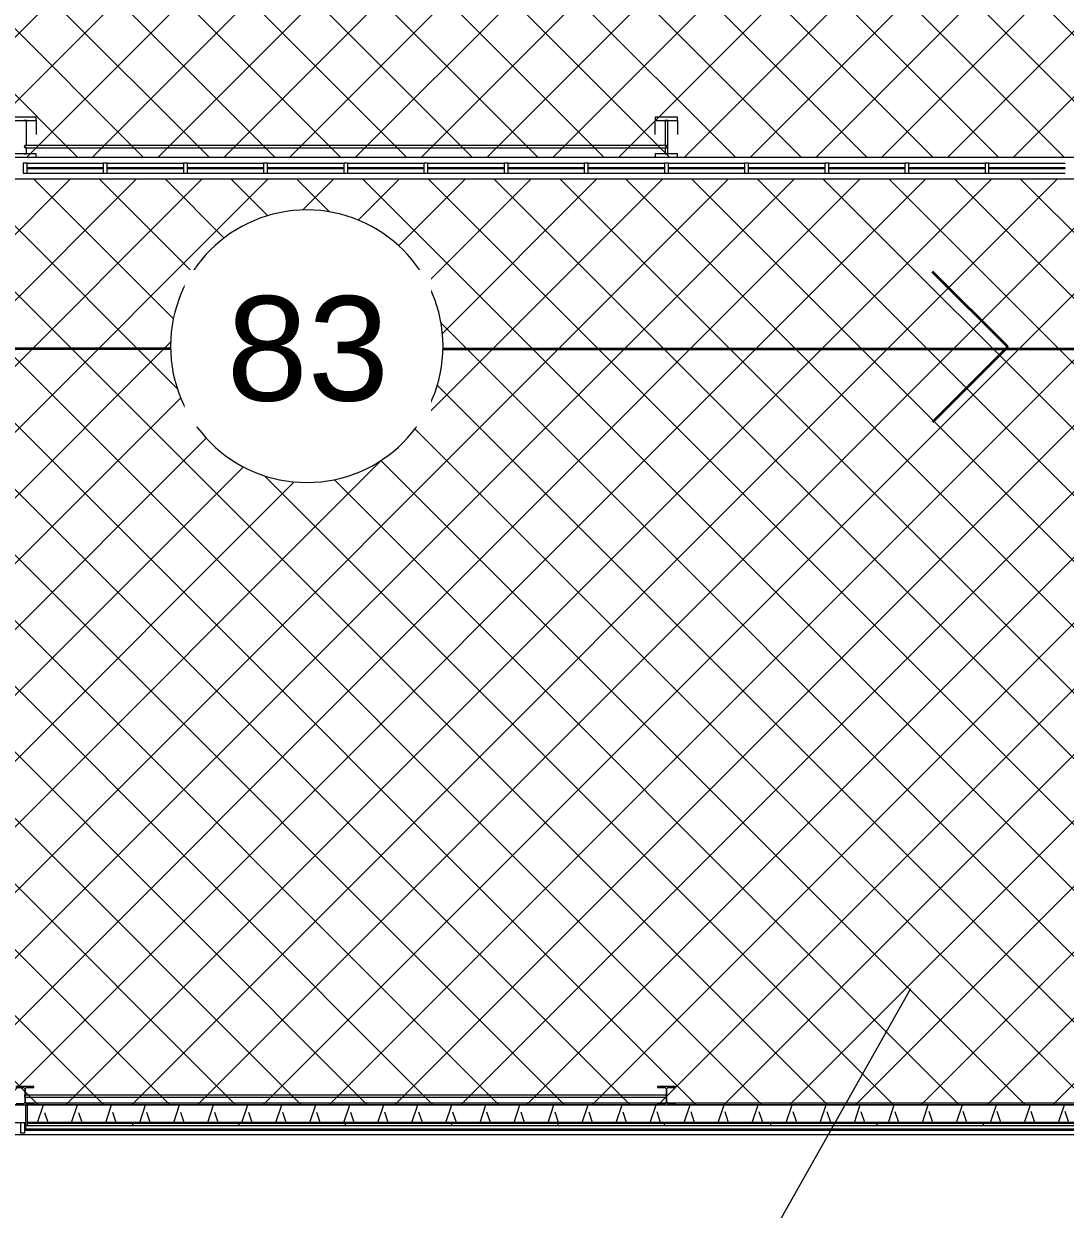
# Model space of a CAD drawing. Header units: inches. Extents: x -1442 to 61540, y -36095 to 93.
# Drawn here: x 57624 to 58094, y -22834 to -22299 of the extents above; entities that cross this region are included whole.
import ezdxf

# ---------------------------------------------------------------- set-up
doc = ezdxf.new("R2010")
doc.units = ezdxf.units.IN
doc.header["$MEASUREMENT"] = 0
for name, color, linetype, lineweight in [('A-DETL', 90, 'Continuous', 9), ('A-DETL-GENF', 92, 'Continuous', 9), ('A-DETL-THIN', 151, 'Continuous', 9), ('A-GLAZ-CURT', 52, 'Continuous', 9), ('A-GLAZ-CWMG', 51, 'Continuous', 9), ('A-WALL', 113, 'Continuous', 9), ('A-WALL-PATT', 111, 'Continuous', 15), ('G-ANNO-TEXT', 231, 'Continuous', 9), ('L-SITE-WALL', 31, 'Continuous', 9), ('S-BEAM', 12, 'Continuous', 9), ('S-COLS', 52, 'Continuous', 9)]:
    doc.layers.add(name, color=color, linetype=linetype, lineweight=lineweight)
doc.styles.add('Arial_1', font='arial.ttf', dxfattribs={"height": 47.209581})
pattern_1 = [(45, (34248.79, 0), (-14.849242, 14.849242), []), (135, (34248.79, 0), (-14.849242, -14.849242), [])]

# ---------------------------------------------------------------- blocks, each defined once
blk = doc.blocks.new('Struct_Xcel_Sports Complex_rvt-2-Life Safety Plan')
at = {"layer": 'L-SITE-WALL', "color": 7}
blk.add_line((25110.27, -22798.8), (23375.27, -22798.8), dxfattribs=at)
blk = doc.blocks.new('W-Wide Flange-Column - B2_E-V7-Life Safety Plan')
at = {"layer": 'S-COLS', "lineweight": 13}
for p, q in [((4, 4.13), (-4, 4.13)), ((-4, 4.13), (-4, 3.69)), ((-4, 3.69), (-0.84, 3.69)), ((-0.14, 3), (-0.14, 0.73)), ((0.14, 0.35), (0.14, 3)), ((0.14, -3), (0.14, 0.12)), ((0.84, 3.69), (4, 3.69)), ((4, 3.69), (4, 4.13)), ((-0.84, -3.69), (-4, -3.69)), ((-4, -3.69), (-4, -4.12)), ((-4, -4.12), (4, -4.12)), ((-0.14, -0.24), (-0.14, -3)), ((4, -3.69), (0.84, -3.69)), ((4, -4.12), (4, -3.69))]:
    blk.add_line(p, q, dxfattribs=at)
for centre, start, end in [((-0.84, 3), 45, 90), ((-0.84, 3), 0, 45), ((0.84, 3), 135, 180), ((0.84, 3), 90, 135), ((-0.84, -3), 270, 0), ((0.84, -3), 180, 225), ((0.84, -3), 225, 270)]:
    blk.add_arc(centre, 0.691, start, end, dxfattribs=at)
blk = doc.blocks.new('W-Wide Flange-Column - B2_E-V8-Life Safety Plan')
at = {"layer": 'S-COLS', "lineweight": 13}
for p, q in [((4, 4.13), (-4, 4.13)), ((-4, 4.13), (-4, 3.69)), ((-4, 3.69), (-0.84, 3.69)), ((-0.14, 3), (-0.14, 0.33)), ((-0.14, 0.14), (-0.14, -3)), ((0.14, 0.71), (0.14, 3)), ((0.84, 3.69), (4, 3.69)), ((4, 3.69), (4, 4.13)), ((-0.84, -3.69), (-4, -3.69)), ((-4, -3.69), (-4, -4.12)), ((-4, -4.12), (4, -4.12)), ((0.14, -3), (0.14, -0.27)), ((4, -3.69), (0.84, -3.69)), ((4, -4.12), (4, -3.69))]:
    blk.add_line(p, q, dxfattribs=at)
for centre, start, end in [((-0.84, 3), 45, 90), ((-0.84, 3), 0, 45), ((0.84, 3), 90, 180), ((-0.84, -3), 270, 315), ((-0.84, -3), 315, 0), ((0.84, -3), 180, 225), ((0.84, -3), 225, 270)]:
    blk.add_arc(centre, 0.691, start, end, dxfattribs=at)
blk = doc.blocks.new('columns and girder2 - one-V26-Life Safety Plan')
at = {"layer": 'S-BEAM', "lineweight": 13}
for p, q in [((5, -0.5), (-5, -0.5)), ((-5, -0.5), (-5, -2)), ((-5, -2), (5, -2)), ((0.62, -2), (-0.63, -2)), ((-0.63, -2), (-0.63, -17.03)), ((0.62, -4.77), (0.62, -2)), ((5, -2), (5, -0.5)), ((0.62, -17.03), (0.62, -5.67)), ((5, -17.03), (-5, -17.03)), ((-5, -17.03), (-5, -18.55)), ((-5, -18.55), (5, -18.55)), ((-0.63, -17.03), (0.62, -17.03)), ((5, -18.55), (5, -17.03))]:
    blk.add_line(p, q, dxfattribs=at)
at = {"layer": 'S-BEAM'}
for p, q in [((-5, -17.03), (-5, -10.69)), ((5, -10.69), (5, -17.03))]:
    blk.add_line(p, q, dxfattribs=at)
blk = doc.blocks.new('columns and girder2 - one-V27-Life Safety Plan')
at = {"layer": 'S-BEAM', "lineweight": 13}
for p, q in [((5, -0.5), (-5, -0.5)), ((-5, -0.5), (-5, -2)), ((-5, -2), (5, -2)), ((0.62, -2), (-0.63, -2)), ((-0.63, -2), (-0.63, -4.72)), ((-0.63, -5.72), (-0.63, -17.03)), ((5, -17.03), (-5, -17.03)), ((-5, -17.03), (-5, -18.55)), ((-5, -18.55), (5, -18.55)), ((-0.63, -17.03), (0.62, -17.03))]:
    blk.add_line(p, q, dxfattribs=at)
at = {"layer": 'S-BEAM'}
blk.add_line((-5, -17.03), (-5, -10.69), dxfattribs=at)
blk = doc.blocks.new('Rectangular Mullion - Exterior 2_ x 4_5_-1142359-Life Safety Plan')
at = {"layer": 'A-GLAZ-CWMG'}
for p, q in [((-2, 1.5), (0, 1.5)), ((-2, -3), (-2, 1.5)), ((0, 1.5), (0, -3)), ((0, -3), (-2, -3))]:
    blk.add_line(p, q, dxfattribs=at)
blk = doc.blocks.new('System Panel - Interior Glazing-1220293-Life Safety Plan')
at = {"layer": 'A-GLAZ-CURT'}
for p, q in [((17.21875, -0.5625), (-17.21875, -0.5625)), ((-17.21875, -0.5625), (-17.21875, -0.9375)), ((-17.21875, -0.9375), (17.21875, -0.9375)), ((17.21875, -0.9375), (17.21875, -0.5625))]:
    blk.add_line(p, q, dxfattribs=at)
blk = doc.blocks.new('Rectangular Mullion - Interior 1_75_ x 4_5_-1179494-Life Safety Plan')
at = {"layer": 'A-GLAZ-CWMG'}
for p, q in [((24570.45, -22362.3), (24604.89, -22362.3)), ((24570.45, -22366.8), (24604.89, -22366.8))]:
    blk.add_line(p, q, dxfattribs=at)
blk = doc.blocks.new('Rectangular Mullion - Interior 1_75_ x 4_5_-1220290-Life Safety Plan')
at = {"layer": 'A-GLAZ-CWMG'}
for p, q in [((-0.875, 3), (0.875, 3)), ((-0.875, -1.5), (-0.875, 3)), ((0.875, 3), (0.875, -1.5)), ((0.875, -1.5), (-0.875, -1.5))]:
    blk.add_line(p, q, dxfattribs=at)
blk = doc.blocks.new('Girt_C - 8_D-1405511-Life Safety Plan')
at = {"layer": 'S-BEAM'}
for p, q in [((23081.89, -22787.3), (22949.77, -22787.3)), ((22949.77, -22787.49), (22949.77, -22787.3)), ((22949.77, -22795.12), (22949.77, -22787.49)), ((23371.39, -22787.3), (23089.89, -22787.3)), ((22949.77, -22795.3), (22949.77, -22795.12)), ((22949.77, -22795.3), (23375.52, -22795.3))]:
    blk.add_line(p, q, dxfattribs=at)
blk = doc.blocks.new('Round Bar - 1_-V66-Life Safety Plan')
at = {"layer": 'S-BEAM'}
for p, q in [((23520.59, -22354.33), (23375.39, -22354.33)), ((23375.39, -22355.33), (23520.59, -22355.33))]:
    blk.add_line(p, q, dxfattribs=at)
for start_param, end_param in [(0, 3.141593), (3.141593, 6.283185)]:
    blk.add_ellipse((23375.39, -22354.83), major_axis=(0, 0.5), ratio=0.73532, start_param=start_param, end_param=end_param, dxfattribs=at)
blk = doc.blocks.new('Round Bar - 1_-1257174-Life Safety Plan')
at = {"layer": 'S-BEAM'}
for p, q in [((24822.89, -22354.33), (24677.63, -22354.33)), ((24677.69, -22355.33), (24822.89, -22355.33))]:
    blk.add_line(p, q, dxfattribs=at)
for start_param, end_param in [(0, 3.141593), (3.141593, 6.283185)]:
    blk.add_ellipse((24822.89, -22354.83), major_axis=(0, 0.5), ratio=0.73532, start_param=start_param, end_param=end_param, dxfattribs=at)
blk = doc.blocks.new('Round Bar - 1_-1264636-Life Safety Plan')
at = {"layer": 'S-BEAM'}
for p, q in [((24678.94, -22782.91), (24533.34, -22782.91)), ((24533.34, -22783.91), (24678.92, -22783.91))]:
    blk.add_line(p, q, dxfattribs=at)
for centre, start_param, end_param in [((24533.34, -22783.41), 0, 3.141593), ((24533.34, -22783.41), 3.141593, 6.283185), ((24822.9, -22783.41), 3.926991, 5.497787)]:
    blk.add_ellipse(centre, major_axis=(0, 0.5), ratio=0.440323, start_param=start_param, end_param=end_param, dxfattribs=at)
blk = doc.blocks.new('Round Bar - 1_-1264677-Life Safety Plan')
at = {"layer": 'S-BEAM'}
for p, q in [((24677.32, -22783.91), (24822.91, -22783.91)), ((24822.91, -22782.91), (24677.33, -22782.91))]:
    blk.add_line(p, q, dxfattribs=at)
for centre, start_param, end_param in [((24533.36, -22783.41), 0.785398, 2.356194), ((24822.91, -22783.41), 0, 3.141593), ((24822.91, -22783.41), 3.141593, 6.283185)]:
    blk.add_ellipse(centre, major_axis=(0, 0.5), ratio=0.440323, start_param=start_param, end_param=end_param, dxfattribs=at)

msp = doc.modelspace()

# ---------------------------------------------------------------- hatches: boundary and pattern name
at = {"layer": 'A-DETL-GENF'}
h = msp.add_hatch(dxfattribs=at)
h.set_pattern_fill('FP_13', color=8, style=0, pattern_type=2)
h.set_pattern_definition(pattern_1)
h.paths.add_polyline_path([(59946.1, -22359.55), (60520.18, -22359.55), (60520.18, -21134.19), (57040.07, -21134.3), (57040.18, -22359.55), (59872.01, -22359.55)], flags=0)
h.paths.add_polyline_path([(59071.06, -22354.83), (59071.06, -22354.83), (59071.32, -22354.83)], flags=0)
h.paths.add_polyline_path([(57913.06, -22354.83), (57913.06, -22354.83), (57913.32, -22354.83)], flags=0)
h.paths.add_polyline_path([(58926.6, -22354.41), (58926.6, -22354.41), (58926.88, -22354.41)], flags=0)
h.paths.add_polyline_path([(57768.6, -22354.41), (57768.6, -22354.41), (57768.88, -22354.41)], flags=0)
h.paths.add_polyline_path([(57815.99, -22354.36), (57815.99, -22354.35), (57819.34, -22354.36)], flags=0)
h.paths.add_polyline_path([(57045.11, -21748.6), (57045.11, -21748.6), (57045.11, -21747.31)], flags=0)
h.paths.add_polyline_path([(57741.9, -21138.79), (57741.9, -21138.79), (57744.89, -21138.79)], flags=0)
h.paths.add_polyline_path([(57798.08, -21138.29), (57798.08, -21138.29), (57798.62, -21138.29)], flags=0)
h = msp.add_hatch(dxfattribs=at)
h.set_pattern_fill('FP_13', color=8, style=0, pattern_type=2)
h.set_pattern_definition(pattern_1)
h.paths.add_polyline_path([(57927.13, -22787.3), (58382.37, -22787.3), (58382.37, -22516.87), (58490.31, -22516.87), (58490.31, -22369.55), (57052.81, -22369.55), (57052.93, -22787.3), (57917.68, -22787.3)], flags=0)
h.paths.add_polyline_path([(57754.11, -22506.37), (57748.59, -22506.37), (57743.1, -22505.88), (57737.67, -22504.89), (57732.35, -22503.42), (57727.18, -22501.48), (57722.21, -22499.09), (57717.47, -22496.26), (57713.01, -22493.01), (57708.85, -22489.38), (57705.04, -22485.4), (57701.6, -22481.08), (57698.56, -22476.48), (57695.94, -22471.62), (57693.77, -22466.54), (57692.07, -22461.29), (57690.84, -22455.91), (57690.1, -22450.45), (57689.85, -22444.93), (57690.1, -22439.42), (57690.84, -22433.95), (57692.07, -22428.57), (57693.77, -22423.32), (57695.94, -22418.25), (57698.56, -22413.39), (57701.6, -22408.78), (57705.04, -22404.47), (57708.85, -22400.48), (57713.01, -22396.85), (57717.47, -22393.61), (57723.38, -22390.21), (57727.18, -22388.38), (57733.62, -22386.09), (57737.67, -22384.97), (57743.1, -22383.99), (57748.59, -22383.49), (57754.11, -22383.49), (57759.61, -22383.99), (57765.04, -22384.97), (57770.36, -22386.44), (57775.52, -22388.38), (57780.5, -22390.78), (57785.23, -22393.61), (57789.7, -22396.85), (57793.85, -22400.48), (57797.67, -22404.47), (57801.11, -22408.78), (57804.15, -22413.39), (57806.76, -22418.25), (57808.93, -22423.32), (57810.64, -22428.57), (57811.86, -22433.95), (57812.61, -22439.42), (57812.85, -22444.93), (57812.61, -22450.45), (57811.86, -22455.91), (57810.64, -22461.29), (57808.93, -22466.54), (57806.76, -22471.62), (57804.15, -22476.48), (57801.11, -22481.08), (57797.47, -22485.6), (57793.85, -22489.38), (57789.7, -22493.01), (57785.23, -22496.26), (57780.5, -22499.09), (57775.52, -22501.48), (57770.36, -22503.42), (57765.04, -22504.89), (57759.61, -22505.88)], flags=0)
at = {"layer": 'A-WALL-PATT', "lineweight": 9}
h = msp.add_hatch(dxfattribs=at)
h.set_pattern_fill('FP_5', color=256, style=0, pattern_type=2)
h.set_pattern_definition([(161.57, (34250.711, 1.92), (-15.3613961, -0.00164304), [0, -109.286, 12.134, 0]), (18.43, (34246.871, 1.92), (-15.3613961, 0.00164304), [0, -109.286, 12.134, 0]), (108.43, (34250.711, 1.92), (7.6769067, -38.40367936), [36.422, -84.998]), (71.57, (34246.871, 1.92), (7.6769067, 38.40367936), [36.422, -84.998])])
h.paths.add_polyline_path([(57625.06, -22795.3), (58202.31, -22795.3), (58202.31, -22787.3), (57625.06, -22787.3), (57625.06, -22795.12)], flags=0)
h = msp.add_hatch(dxfattribs=at)
h.set_pattern_fill('FP_7', color=256, style=0, pattern_type=2)
h.set_pattern_definition([(0, (34248.79, 0), (0, 48), []), (90, (34248.79, 0), (-48, 3e-15), [])])
h.paths.add_polyline_path([(57625.06, -22796.8), (58202.31, -22796.8), (58202.31, -22795.8), (57625.06, -22795.8)], flags=0)

# ---------------------------------------------------------------- linework, layer by layer
at = {"layer": 'A-DETL'}
msp.add_line((57040.07, -22359.55), (59990.18, -22359.55), dxfattribs=at)
at = {"layer": 'A-DETL', "lineweight": 35}
for p, q in [((58067.8, -22445.26), (58033.85, -22411.32)), ((57689.86, -22446.05), (57105.81, -22446.05)), ((57812.84, -22446.05), (58349.59, -22446.05)), ((58067.8, -22445.26), (58033.85, -22479.2))]:
    msp.add_line(p, q, dxfattribs=at)
at = {"layer": 'A-DETL-THIN'}
for p, q in [((58490.31, -22369.55), (57052.81, -22369.55)), ((57052.81, -22787.3), (58382.37, -22787.3))]:
    msp.add_line(p, q, dxfattribs=at)
for start, end in [(0, 180), (180, 0)]:
    msp.add_arc((57751.35, -22444.93), 61.5, start, end, dxfattribs=at)
at = {"layer": 'A-WALL', "lineweight": 15}
for p, q in [((57624.31, -22787.3), (57624.31, -22798.62)), ((57913.38, -22786.55), (57624.48, -22786.55)), ((58202.88, -22786.55), (57913.98, -22786.55)), ((57624.31, -22798.62), (58203.06, -22798.62))]:
    msp.add_line(p, q, dxfattribs=at)
at = {"layer": 'A-WALL'}
for p, q in [((57625.06, -22787.3), (57625.06, -22796.8)), ((57909.68, -22787.3), (57628.18, -22787.3)), ((58199.18, -22787.3), (57917.68, -22787.3)), ((58202.31, -22795.3), (57625.06, -22795.3)), ((58202.31, -22795.8), (57625.06, -22795.8)), ((58203.06, -22796.8), (57624.31, -22796.8)), ((58203.06, -22798.3), (57624.31, -22798.3))]:
    msp.add_line(p, q, dxfattribs=at)
at = {"layer": 'G-ANNO-TEXT', "color": 145}
msp.add_line((58023.85, -22735.03), (57656.52, -23385.06), dxfattribs=at)
at = {"layer": 'L-SITE-WALL'}
for p, q in [((59482.69, -22800.8), (56901.13, -22800.8)), ((57624.06, -22798.8), (59359.06, -22798.8))]:
    msp.add_line(p, q, dxfattribs=at)

# ---------------------------------------------------------------- block references
at = {"layer": 'A-GLAZ-CURT', "rotation": 180}
for p in [(57642.28, -22365.3), (57678.46, -22365.3), (57714.65, -22365.3), (57750.84, -22365.3), (57787.03, -22365.3), (57823.21, -22365.3), (57859.4, -22365.3), (57895.59, -22365.3), (57931.78, -22365.3), (57967.96, -22365.3), (58004.15, -22365.3), (58040.34, -22365.3), (58076.53, -22365.3)]:
    msp.add_blockref('System Panel - Interior Glazing-1220293-Life Safety Plan', p, dxfattribs=at)
at = {"layer": 'A-GLAZ-CWMG', "extrusion": (0, 0, -1)}
for p in [(-57624.18, -22365.3), (-57660.37, -22365.3), (-57696.56, -22365.3), (-57732.74, -22365.3), (-57768.93, -22365.3), (-57805.12, -22365.3), (-57841.31, -22365.3), (-57877.49, -22365.3), (-57913.68, -22365.3), (-57949.87, -22365.3), (-57986.06, -22365.3), (-58022.24, -22365.3), (-58058.43, -22365.3)]:
    msp.add_blockref('Rectangular Mullion - Interior 1_75_ x 4_5_-1220290-Life Safety Plan', p, dxfattribs=at)
at = {"layer": 'A-GLAZ-CWMG'}
for p in [(33054.6, 0), (33090.79, 0), (33126.98, 0), (33163.17, 0), (33199.35, 0), (33235.54, 0), (33271.73, 0), (33307.92, 0), (33344.1, 0), (33380.29, 0), (33416.48, 0), (33452.67, 0), (33488.85, 0)]:
    msp.add_blockref('Rectangular Mullion - Interior 1_75_ x 4_5_-1179494-Life Safety Plan', p, dxfattribs=at)
at = {"layer": 'A-GLAZ-CWMG', "extrusion": (0, 0, -1), "rotation": 180}
msp.add_blockref('Rectangular Mullion - Exterior 2_ x 4_5_-1142359-Life Safety Plan', (-57624.06, -22798.43), dxfattribs=at)
at = {"layer": 'S-BEAM', "rotation": 180}
for name, p in [('columns and girder2 - one-V27-Life Safety Plan', (57624.18, -22360.05)), ('columns and girder2 - one-V26-Life Safety Plan', (57913.68, -22360.05))]:
    msp.add_blockref(name, p, dxfattribs=at)
at = {"layer": 'S-BEAM'}
for name, p in [('Round Bar - 1_-V66-Life Safety Plan', (34248.79, 0)), ('Round Bar - 1_-1257174-Life Safety Plan', (33090.79, 0)), ('Round Bar - 1_-1264636-Life Safety Plan', (33090.79, 0)), ('Round Bar - 1_-1264677-Life Safety Plan', (33090.79, 0)), ('Girt_C - 8_D-1405511-Life Safety Plan', (34248.79, 0))]:
    msp.add_blockref(name, p, dxfattribs=at)
at = {"layer": 'S-COLS', "rotation": 180}
for name, p in [('W-Wide Flange-Column - B2_E-V7-Life Safety Plan', (57624.18, -22783.18)), ('W-Wide Flange-Column - B2_E-V8-Life Safety Plan', (57913.68, -22783.18))]:
    msp.add_blockref(name, p, dxfattribs=at)

# ---------------------------------------------------------------- next in the draw order: texts
at = {"layer": 'G-ANNO-TEXT', "color": 153, "insert": (57751.82, -22422.3), "char_height": 47.21, "width": 87.552, "attachment_point": 2, "line_spacing_factor": 0.938532, "style": 'Arial_1', "bg_fill": 3, "box_fill_scale": 1.25, "bg_fill_color": 0, "bg_fill_transparency": 0}
msp.add_mtext('83\\P', dxfattribs=at)

# ---------------------------------------------------------------- next in the draw order: block references
at = {"color": 250, "lineweight": 5}
msp.add_blockref('Struct_Xcel_Sports Complex_rvt-2-Life Safety Plan', (34248.79, 0), dxfattribs=at)

doc.saveas('drawing.dxf')
